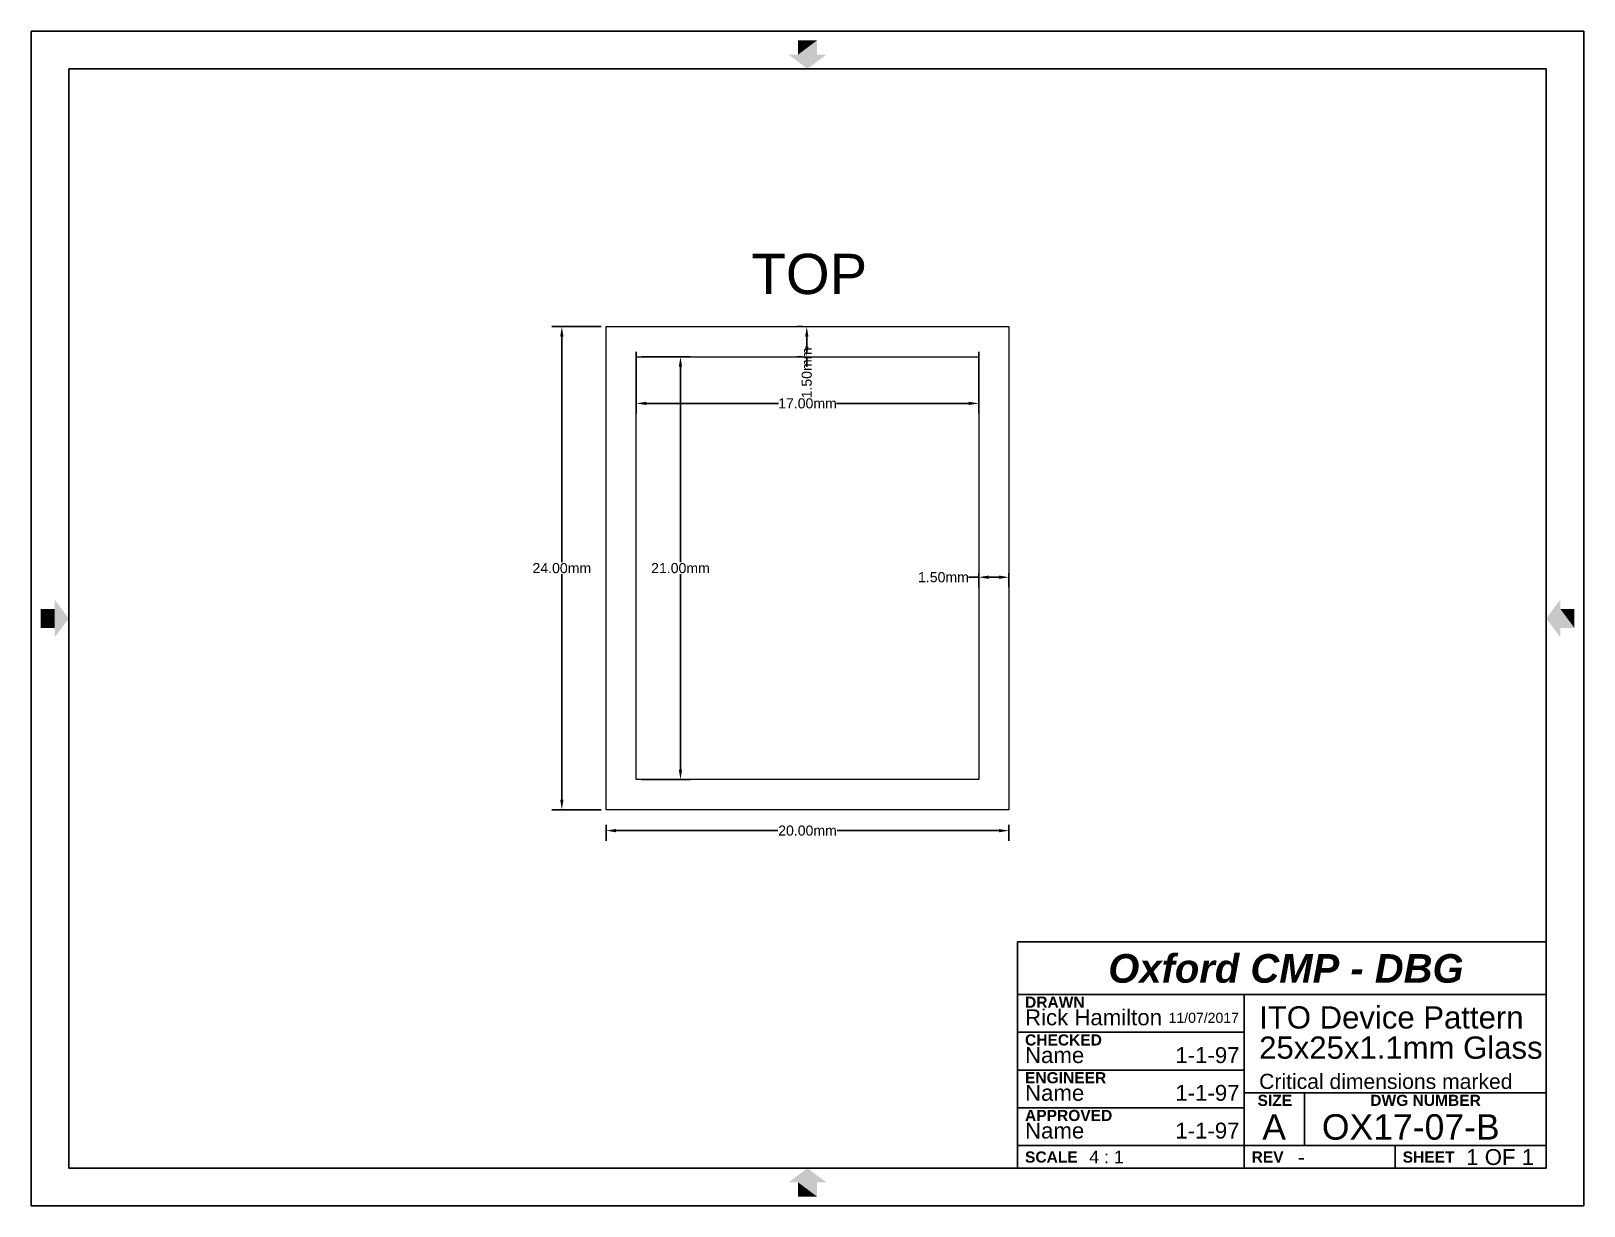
# Model space of a CAD drawing. Header units: millimetres. Extents: x -38.5 to 38.5, y -29.2 to 29.2.
import ezdxf

# ---------------------------------------------------------------- set-up
doc = ezdxf.new("R2010")
doc.units = ezdxf.units.MM
for name, color, linetype in [('border', 5, 'Continuous'), ('Can', 1, 'Continuous'), ('Dimensions', 7, 'Continuous')]:
    doc.layers.add(name, color=color, linetype=linetype)
doc.styles.add('Arial', font='arial.ttf')
doc.styles.add('Arial_Bold', font='arialbd.ttf')
doc.styles.add('Arial_Bold_Italic', font='arialbi.ttf')
doc.styles.add('DEFAULT', font='arial.ttf', dxfattribs={"height": 5})
doc.styles.add('DIMTEXT', font='arial.ttf')
doc.dimstyles.new('Small-Style', dxfattribs={"dimtxt": 0.5, "dimasz": 0.5, "dimexe": 0.5, "dimexo": 0.25, "dimgap": 0.05, "dimtad": 0, "dimtih": 1, "dimzin": 0, "dimdsep": 46, "dimtxsty": 'DIMTEXT', "dimsah": 1, "dimcen": 5, "dimadec": 3, "dimazin": 0, "dimtfac": 1, "dimtmove": 0, "dimatfit": 3, "dimfxl": 1, "dimtolj": 1, "dimtzin": 0, "dimarcsym": 0})

# ---------------------------------------------------------------- blocks, each defined once
blk = doc.blocks.new('*D16')
at = {"layer": 'Dimensions', "color": 0, "linetype": 'ByBlock', "lineweight": -2, "transparency": 16777216}
for p, q in [((-10, -10.25), (-10, -11.035)), ((-9.5, -10.535), (-1.472, -10.535)), ((9.5, -10.535), (1.472, -10.535)), ((10, -10.25), (10, -11.035))]:
    blk.add_line(p, q, dxfattribs=at)
at = {"layer": 'Dimensions', "color": 0, "transparency": 16777216}
for points in [[(-9.5, -10.452), (-9.5, -10.618), (-10, -10.535)], [(9.5, -10.618), (9.5, -10.452), (10, -10.535)]]:
    blk.add_solid(points, dxfattribs=at)
at = {"layer": 'Dimensions', "color": 0, "lineweight": 0, "transparency": 16777216, "insert": (0, -10.535), "char_height": 0.5, "attachment_point": 5, "style": 'DIMTEXT'}
blk.add_mtext('\\A1;20.00mm', dxfattribs=at)
blk = doc.blocks.new('*D17')
at = {"layer": 'Dimensions', "color": 0, "linetype": 'ByBlock', "lineweight": -2, "transparency": 16777216}
for p, q in [((-8.5, 13.25), (-8.5, 10.182)), ((8.5, 13.25), (8.5, 10.182)), ((-8, 10.682), (-1.444, 10.682)), ((8, 10.682), (1.444, 10.682))]:
    blk.add_line(p, q, dxfattribs=at)
at = {"layer": 'Dimensions', "color": 0, "transparency": 16777216}
for points in [[(-8, 10.765), (-8, 10.599), (-8.5, 10.682)], [(8, 10.599), (8, 10.765), (8.5, 10.682)]]:
    blk.add_solid(points, dxfattribs=at)
at = {"layer": 'Dimensions', "color": 0, "lineweight": 0, "transparency": 16777216, "insert": (0, 10.682), "char_height": 0.5, "attachment_point": 5, "style": 'DIMTEXT'}
blk.add_mtext('\\A1;17.00mm', dxfattribs=at)
blk = doc.blocks.new('*D20')
at = {"layer": 'Dimensions', "color": 0, "linetype": 'ByBlock', "lineweight": -2, "transparency": 16777216}
for p, q in [((-0.25, 14.5), (-0.536, 14.5)), ((-0.036, 14), (-0.036, 13.5)), ((-0.25, 13), (-0.536, 13)), ((-0.036, 13), (-0.036, 12.5))]:
    blk.add_line(p, q, dxfattribs=at)
at = {"layer": 'Dimensions', "color": 0, "transparency": 16777216}
for points in [[(0.047, 14), (-0.119, 14), (-0.036, 14.5)], [(-0.119, 13.5), (0.047, 13.5), (-0.036, 13)]]:
    blk.add_solid(points, dxfattribs=at)
at = {"layer": 'Dimensions', "color": 0, "lineweight": 0, "transparency": 16777216, "insert": (-0.036, 12.195), "char_height": 0.5, "attachment_point": 5, "rotation": 90, "style": 'DIMTEXT'}
blk.add_mtext('\\A1;1.50mm', dxfattribs=at)
blk = doc.blocks.new('*D21')
at = {"layer": 'Dimensions', "color": 0, "linetype": 'ByBlock', "lineweight": -2, "transparency": 16777216}
for p, q in [((8.5, 2.05), (8, 2.05)), ((8.5, 2.25), (8.5, 1.55)), ((9.5, 2.05), (9, 2.05)), ((10, 2.25), (10, 1.55))]:
    blk.add_line(p, q, dxfattribs=at)
at = {"layer": 'Dimensions', "color": 0, "transparency": 16777216}
for points in [[(9, 2.134), (9, 1.967), (8.5, 2.05)], [(9.5, 1.967), (9.5, 2.134), (10, 2.05)]]:
    blk.add_solid(points, dxfattribs=at)
at = {"layer": 'Dimensions', "color": 0, "lineweight": 0, "transparency": 16777216, "insert": (6.75, 2.05), "char_height": 0.5, "attachment_point": 5, "style": 'DIMTEXT'}
blk.add_mtext('\\A1;1.50mm', dxfattribs=at)
blk = doc.blocks.new('*D32')
at = {"layer": 'Dimensions', "color": 0, "linetype": 'ByBlock', "lineweight": -2, "transparency": 16777216}
for p, q in [((-10.25, 14.5), (-12.697, 14.5)), ((-12.197, 14), (-12.197, 2.805)), ((-12.197, -9), (-12.197, 2.195)), ((-10.25, -9.5), (-12.697, -9.5))]:
    blk.add_line(p, q, dxfattribs=at)
at = {"layer": 'Dimensions', "color": 0, "transparency": 16777216}
for points in [[(-12.114, 14), (-12.28, 14), (-12.197, 14.5)], [(-12.28, -9), (-12.114, -9), (-12.197, -9.5)]]:
    blk.add_solid(points, dxfattribs=at)
at = {"layer": 'Dimensions', "color": 0, "lineweight": 0, "transparency": 16777216, "insert": (-12.197, 2.5), "char_height": 0.5, "attachment_point": 5, "style": 'DIMTEXT'}
blk.add_mtext('\\A1;24.00mm', dxfattribs=at)
blk = doc.blocks.new('*D33')
at = {"layer": 'Dimensions', "color": 0, "linetype": 'ByBlock', "lineweight": -2, "transparency": 16777216}
for p, q in [((-8.25, 13), (-5.807, 13)), ((-6.307, 12.5), (-6.307, 2.805)), ((-6.307, -7.5), (-6.307, 2.195)), ((-8.25, -8), (-5.807, -8))]:
    blk.add_line(p, q, dxfattribs=at)
at = {"layer": 'Dimensions', "color": 0, "transparency": 16777216}
for points in [[(-6.223, 12.5), (-6.39, 12.5), (-6.307, 13)], [(-6.39, -7.5), (-6.223, -7.5), (-6.307, -8)]]:
    blk.add_solid(points, dxfattribs=at)
at = {"layer": 'Dimensions', "color": 0, "lineweight": 0, "transparency": 16777216, "insert": (-6.307, 2.5), "char_height": 0.5, "attachment_point": 5, "style": 'DIMTEXT'}
blk.add_mtext('\\A1;21.00mm', dxfattribs=at)

msp = doc.modelspace()

# ---------------------------------------------------------------- linework, layer by layer
at = {"layer": 'border'}
for p, q in [((-38.55, 29.175), (38.55, 29.175)), ((-38.55, 29.175), (-38.55, -29.175)), ((38.55, 29.175), (38.55, -29.175)), ((-36.675, 27.3), (36.675, 27.3)), ((-36.675, 27.3), (-36.675, -27.3)), ((36.675, 27.3), (36.675, -27.3)), ((10.425, -16.05), (36.675, -16.05)), ((10.425, -27.3), (10.425, -16.05)), ((10.425, -18.675), (36.675, -18.675)), ((21.675, -27.3), (21.675, -18.675)), ((10.425, -20.55), (21.675, -20.55)), ((10.425, -22.425), (21.675, -22.425)), ((21.675, -23.55), (36.675, -23.55)), ((24.675, -26.175), (24.675, -23.55)), ((10.425, -24.3), (21.675, -24.3)), ((10.425, -26.175), (36.675, -26.175)), ((29.175, -27.3), (29.175, -26.175)), ((-36.675, -27.3), (36.675, -27.3)), ((-38.55, -29.175), (38.55, -29.175))]:
    msp.add_line(p, q, dxfattribs=at)
for points in [[(0.469, 28.003), (0.469, 28.706), (-0.938, 28.002), (-0.469, 28.003)], [(0.469, 28.706), (-0.469, 28.706), (-0.469, 28.003), (-0.469, 28.706)], [(0.938, 28.003), (0.469, 28.003), (0, 27.3), (-0.938, 28.002)], [(-37.378, -0.469), (-37.378, -0.938), (-37.378, 0.469), (-37.378, 0.938)], [(-37.378, -0.938), (-36.675, 0), (-37.378, 0.938), (-36.675, 0)], [(37.378, -0.936), (37.378, -0.469), (36.675, 0), (37.376, 0.938)], [(37.378, -0.469), (38.081, -0.469), (37.376, 0.938), (37.378, 0.469)], [(-38.081, -0.469), (-37.378, -0.469), (-38.081, 0.469), (-37.378, 0.469)], [(38.081, -0.469), (38.081, 0.469), (37.378, 0.469), (38.081, 0.469)], [(0, -27.3), (-0.937, -28.003), (0.938, -28.001), (0.469, -28.003)], [(-0.469, -28.003), (-0.469, -28.706), (0.469, -28.706), (-0.469, -28.706)]]:
    msp.add_solid(points, dxfattribs=at)
at = {"layer": 'border', "extrusion": (0, 0, -1)}
msp.add_solid([(0.937, -28.003), (0.469, -28.003), (-0.469, -28.003), (-0.469, -28.706)], dxfattribs=at)
at = {"layer": 'Can', "linetype": 'Continuous', "lineweight": 0}
for p, q in [((-10, 14.5, 1.1), (-10, 14.5)), ((10, 14.5, 1.1), (10, 14.5)), ((-8.5, 13, 1.1), (-8.5, 13, 0.55)), ((8.5, 13, 1.1), (8.5, 13, 0.55)), ((-8.5, -8, 1.1), (-8.5, -8, 0.55)), ((8.5, -8, 1.1), (8.5, -8, 0.55)), ((-10, -9.5, 1.1), (-10, -9.5)), ((10, -9.5, 1.1), (10, -9.5))]:
    msp.add_line(p, q, dxfattribs=at)
at = {"layer": 'Can', "linetype": 'Continuous', "lineweight": 0, "flags": 128}
for points in [[(-10, 14.5), (10, 14.5), (10, -9.5), (-10, -9.5)], [(-10, 14.5), (10, 14.5), (10, -9.5), (-10, -9.5)], [(-8.5, 13), (8.5, 13), (8.5, -8), (-8.5, -8)], [(-8.5, 13), (8.5, 13), (8.5, -8), (-8.5, -8)]]:
    msp.add_lwpolyline(points, close=True, dxfattribs=at)
at = {"layer": 'Can', "linetype": 'Continuous', "lineweight": 0, "invisible_edges": 15}
for points in [[(-10, -9.5, 1.1), (-10, 14.5, 1.1), (-10, 14.5), (-10, -9.5)], [(-10, 14.5, 1.1), (10, 14.5, 1.1), (10, 14.5), (-10, 14.5)], [(-10, 14.432, 1.1), (-8.5, 13, 1.1), (8.5, 13, 1.1), (10, 14.432, 1.1)], [(-8.5, -8, 1.1), (-8.5, 13, 1.1), (-10, 14.432, 1.1), (-10, -9.432, 1.1)], [(10, 14.432, -0.412), (10, -9.432, -0.412), (-10, -9.432, -0.412), (-10, 14.432, -0.412)], [(8.5, 13, 1.1), (8.5, -8, 1.1), (10, -9.432, 1.1), (10, 14.432, 1.1)], [(10, -9.5, 1.1), (10, -9.5), (10, 14.5), (10, 14.5, 1.1)], [(8.5, 13, 0.55), (-8.5, 13, 0.55), (-8.5, -8, 0.55), (8.5, -8, 0.55)], [(8.5, 13, 0.55), (8.5, 13, 1.1), (-8.5, 13, 1.1), (-8.5, 13, 0.55)], [(-8.5, -8, 1.1), (-8.5, -8, 0.55), (-8.5, 13, 0.55), (-8.5, 13, 1.1)], [(8.5, 13, 0.55), (8.5, -8, 0.55), (8.5, -8, 1.1), (8.5, 13, 1.1)], [(8.5, -8, 1.1), (-8.5, -8, 1.1), (-10, -9.432, 1.1), (10, -9.432, 1.1)], [(8.5, -8, 0.55), (-8.5, -8, 0.55), (-8.5, -8, 1.1), (8.5, -8, 1.1)], [(-10, -9.5), (10, -9.5), (10, -9.5, 1.1), (-10, -9.5, 1.1)]]:
    msp.add_3dface(points, dxfattribs=at)

# ---------------------------------------------------------------- texts
at = {"layer": 'border'}
for s, height, style, p in [('Oxford CMP - DBG', 1.42103, 'Arial_Bold_Italic', (14.932, -18.088)), ('DRAWN', 0.5526, 'Arial_Bold', (10.8, -19.332)), ('ITO Device Pattern', 1.10527, 'Arial', (22.425, -20.364)), ('Rick Hamilton', 0.78945, 'Arial', (10.8, -20.203)), ('11/07/2017', 0.5, 'Arial', (17.928, -20.082)), ('CHECKED', 0.5526, 'Arial_Bold', (10.8, -21.207)), ('25x25x1.1mm Glass', 1.10527, 'Arial', (22.425, -21.864)), ('Name', 0.7895, 'Arial', (10.8, -22.078)), ('1-1-97', 0.7895, 'Arial', (18.263, -22.078)), ('ENGINEER', 0.5526, 'Arial_Bold', (10.8, -23.082)), ('Critical dimensions marked', 0.75, 'Arial', (22.425, -23.364)), ('Name', 0.7895, 'Arial', (10.8, -23.953)), ('1-1-97', 0.7895, 'Arial', (18.263, -23.953)), ('SIZE', 0.5526, 'Arial_Bold', (22.345, -24.207)), ('DWG NUMBER', 0.5526, 'Arial_Bold', (27.942, -24.207)), ('APPROVED', 0.5526, 'Arial_Bold', (10.8, -24.957)), ('A', 1.263, 'Arial', (22.58, -25.882)), ('OX17-07-B', 1.2631, 'Arial', (25.539, -25.882)), ('Name', 0.7895, 'Arial', (10.8, -25.828)), ('1-1-97', 0.7895, 'Arial', (18.263, -25.828)), ('SCALE', 0.5526, 'Arial_Bold', (10.8, -27.02)), ('4 : 1', 0.6316, 'Arial', (13.988, -27.06)), ('REV', 0.5526, 'Arial_Bold', (22.05, -27.02)), ('-', 0.789, 'Arial', (24.337, -27.14)), ('SHEET', 0.5526, 'Arial_Bold', (29.55, -27.02)), ('1 OF 1', 0.7895, 'Arial', (32.703, -27.14))]:
    msp.add_text(s, height=height, dxfattribs=dict(at, style=style)).set_placement(p)
at = {"layer": 'Dimensions', "color": 7, "linetype": 'Continuous', "lineweight": -3, "style": 'DEFAULT'}
msp.add_text('TOP', height=2, dxfattribs=at).set_placement((-2.78, 16.113, 1.1))
at = {"layer": 'Dimensions', "color": 7, "linetype": 'Continuous', "lineweight": -3, "extrusion": (-1, 0, 0), "style": 'DEFAULT'}
msp.add_text('LEFT', height=2, dxfattribs=at).set_placement((-6.828, -3.063, 15.1))
at = {"layer": 'Dimensions', "color": 7, "linetype": 'Continuous', "lineweight": -3, "extrusion": (0, -1, 0), "style": 'DEFAULT'}
msp.add_text('FRONT', height=2, dxfattribs=at).set_placement((-5.243, -5.41, 10.1))

# ---------------------------------------------------------------- dimensions: what is measured, and where the dimension line sits
at = {"layer": 'Dimensions', "lineweight": 0}
for base, p1, p2, picture, middle in [((-12.197, -9.5), (-10, 14.5), (-10, -9.5), '*D32', (-12.197, 2.5)), ((-6.307, -8), (-8.5, 13), (-8.5, -8), '*D33', (-6.307, 2.5))]:
    dim = msp.add_linear_dim(base=base, p1=p1, p2=p2, angle=90, dimstyle='Small-Style', override={"dimpost": '<>mm', "dimtxsty": 'DIMTEXT'}, dxfattribs=at)
    dim.commit()
    dim.dimension.update_dxf_attribs({"geometry": picture, "text_midpoint": middle})
at = {"layer": 'Dimensions', "color": 7, "linetype": 'Continuous', "lineweight": 0}
dim = msp.add_linear_dim(base=(-0.036, 13, 0.6), p1=(0, 14.5, 0.6), p2=(0, 13, 0.6), angle=90, dimstyle='Small-Style', override={"dimpost": '<>mm', "dimtxsty": 'DIMTEXT'}, dxfattribs=at)
dim.commit()
dim.dimension.update_dxf_attribs({"geometry": '*D20', "text_midpoint": (-0.036, 12.195, 0.6)})
for base, p1, p2, override, picture, middle in [((8.5, 10.682), (-8.5, 13.5, 1.1), (8.5, 13.5, 1.1), {"dimtih": 0, "dimpost": '<>mm', "dimtxsty": 'DIMTEXT'}, '*D17', (0, 10.682)), ((8.5, 2.05, 1.1), (10, 2.5, 1.1), (8.5, 2.5, 1.1), {"dimpost": '<>mm', "dimtxsty": 'DIMTEXT'}, '*D21', (6.75, 2.05, 1.1)), ((10, -10.535), (-10, -10), (10, -10), {"dimtih": 0, "dimpost": '<>mm', "dimtxsty": 'DIMTEXT'}, '*D16', (0, -10.535))]:
    dim = msp.add_linear_dim(base=base, p1=p1, p2=p2, dimstyle='Small-Style', override=override, dxfattribs=at)
    dim.commit()
    dim.dimension.update_dxf_attribs({"geometry": picture, "text_midpoint": middle})

doc.saveas('drawing.dxf')
